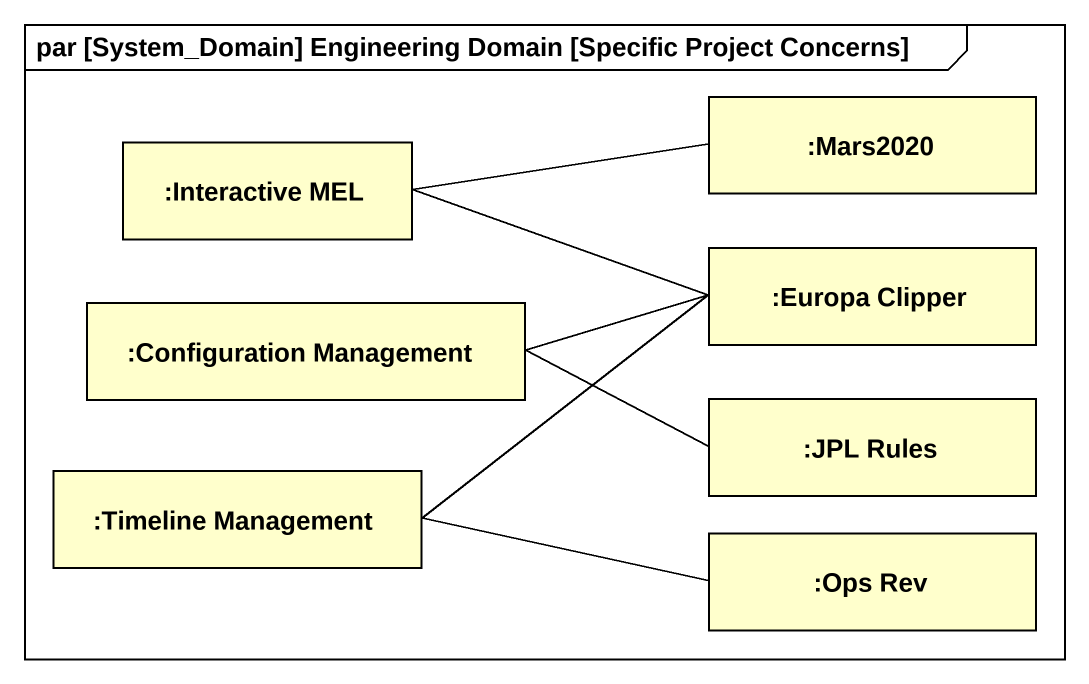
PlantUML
@startuml
mainframe par [System_Domain] Engineering Domain [Specific Project Concerns]
rectangle ":Interactive MEL" as Interactive_MEL
rectangle ":Mars2020" as Mars2020
rectangle ":Europa Clipper" as Europa_Clipper
rectangle ":Configuration Management" as Configuration_Management
rectangle ":Timeline Management" as Timeline_Management
rectangle ":JPL Rules" as JPL_Rules
rectangle ":Ops Rev" as Ops_Rev
Mars2020 -left- Interactive_MEL
Europa_Clipper -left- Interactive_MEL
Europa_Clipper -left- Configuration_Management
Europa_Clipper -left- Timeline_Management
JPL_Rules -left- Configuration_Management
Ops_Rev -left- Timeline_Management
@enduml
